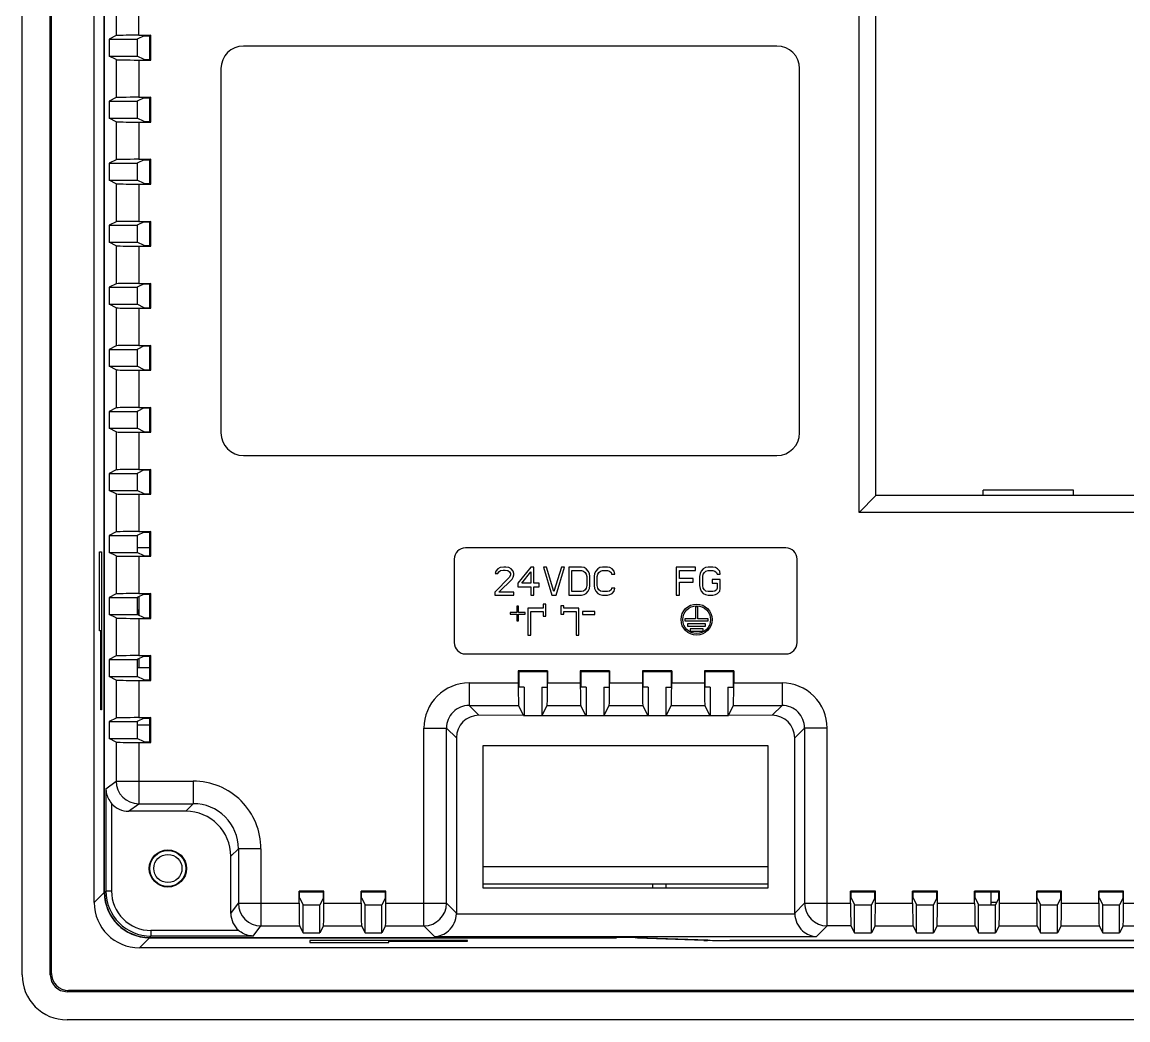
# Model space of a CAD drawing. Header units: millimetres. Extents: x -2 to 1186, y 0 to 841.
# Drawn here: x 731.5 to 829.6, y 322.2 to 410.6 of the extents above; entities that cross this region are included whole.
import ezdxf

# ---------------------------------------------------------------- set-up
doc = ezdxf.new("R2010")
doc.units = ezdxf.units.MM
doc.header["$LTSCALE"] = 65.395
doc.layers.add('11_COMPONENTS', color=7, linetype='CONTINUOUS')

msp = doc.modelspace()

# ---------------------------------------------------------------- linework, layer by layer
at = {"layer": '11_COMPONENTS', "color": 7, "linetype": 'Continuous'}
for p, q in [((731.5207, 326.1548), (731.5207, 496.1597)), ((734.0222, 326.1579), (734.0222, 496.1567)), ((734.127, 326.2626), (734.127, 496.0519)), ((807.2202, 368.6325), (807.2207, 491.863)), ((737.9159, 332.5501), (737.9159, 489.7645)), ((805.7202, 367.1325), (805.7207, 489.8227)), ((738.8088, 333.443), (738.8088, 488.8716)), ((738.8263, 333.4605), (738.8263, 488.8541)), ((741.8552, 409.4515), (741.8552, 414.8461)), ((739.8565, 412.8473), (739.8565, 409.4178)), ((739.8565, 409.4178), (739.2254, 409.1024)), ((739.2254, 409.1024), (739.2254, 407.6024)), ((739.2254, 409.1024), (741.727, 409.1024)), ((742.3381, 409.4079), (741.727, 409.1024)), ((741.727, 409.1024), (741.727, 407.6024)), ((741.8552, 409.4515), (742.9257, 409.4515)), ((742.3381, 409.4079), (742.8384, 409.4079)), ((742.9257, 409.4515), (742.8384, 409.4079)), ((742.8384, 407.297), (742.8384, 409.4079)), ((742.9257, 407.2533), (742.9257, 409.4515)), ((798.4448, 408.4946), (751.1448, 408.4946)), ((739.8565, 407.287), (739.2254, 407.6024)), ((739.2254, 407.6024), (741.727, 407.6024)), ((739.8565, 407.287), (739.8565, 403.9178)), ((742.3381, 407.297), (741.727, 407.6024)), ((741.8552, 407.2533), (741.8552, 403.9515)), ((741.8552, 407.2533), (742.9257, 407.2533)), ((742.3381, 407.297), (742.8384, 407.297)), ((742.8384, 407.297), (742.9257, 407.2533)), ((749.1448, 406.4946), (749.1448, 374.1946)), ((800.4448, 374.1946), (800.4448, 406.4946)), ((739.8565, 403.9178), (739.2254, 403.6024)), ((742.3381, 403.9079), (741.727, 403.6024)), ((741.8552, 403.9515), (742.9257, 403.9515)), ((742.3381, 403.9079), (742.8384, 403.9079)), ((742.9257, 403.9515), (742.8384, 403.9079)), ((742.8384, 401.797), (742.8384, 403.9079)), ((742.9257, 401.7533), (742.9257, 403.9515)), ((739.2254, 403.6024), (739.2254, 402.1024)), ((739.2254, 403.6024), (741.727, 403.6024)), ((741.727, 403.6024), (741.727, 402.1024)), ((739.8565, 401.787), (739.2254, 402.1024)), ((739.2254, 402.1024), (741.727, 402.1024)), ((742.3381, 401.797), (741.727, 402.1024)), ((739.8565, 401.787), (739.8565, 398.4178)), ((741.8552, 401.7533), (741.8552, 398.4515)), ((741.8552, 401.7533), (742.9257, 401.7533)), ((742.3381, 401.797), (742.8384, 401.797)), ((742.8384, 401.797), (742.9257, 401.7533)), ((739.8565, 398.4178), (739.2254, 398.1024)), ((739.2254, 398.1024), (739.2254, 396.6024)), ((739.2254, 398.1024), (741.727, 398.1024)), ((742.3381, 398.4079), (741.727, 398.1024)), ((741.727, 398.1024), (741.727, 396.6024)), ((741.8552, 398.4515), (742.9257, 398.4515)), ((742.3381, 398.4079), (742.8384, 398.4079)), ((742.9257, 398.4515), (742.8384, 398.4079)), ((742.8384, 396.297), (742.8384, 398.4079)), ((742.9257, 396.2533), (742.9257, 398.4515)), ((739.8565, 396.287), (739.2254, 396.6024)), ((739.2254, 396.6024), (741.727, 396.6024)), ((739.8565, 396.287), (739.8565, 392.9178)), ((742.3381, 396.297), (741.727, 396.6024)), ((741.8552, 396.2533), (741.8552, 392.9515)), ((741.8552, 396.2533), (742.9257, 396.2533)), ((742.3381, 396.297), (742.8384, 396.297)), ((742.8384, 396.297), (742.9257, 396.2533)), ((739.8565, 392.9178), (739.2254, 392.6024)), ((739.2254, 392.6024), (739.2254, 391.1024)), ((739.2254, 392.6024), (741.727, 392.6024)), ((742.3381, 392.9079), (741.727, 392.6024)), ((741.727, 392.6024), (741.727, 391.1024)), ((741.8552, 392.9515), (742.9257, 392.9515)), ((742.3381, 392.9079), (742.8384, 392.9079)), ((742.9257, 392.9515), (742.8384, 392.9079)), ((742.8384, 390.797), (742.8384, 392.9079)), ((742.9257, 390.7533), (742.9257, 392.9515)), ((739.8565, 390.787), (739.2254, 391.1024)), ((739.2254, 391.1024), (741.727, 391.1024)), ((739.8565, 390.787), (739.8565, 387.4178)), ((742.3381, 390.797), (741.727, 391.1024)), ((741.8552, 390.7533), (741.8552, 387.4515)), ((741.8552, 390.7533), (742.9257, 390.7533)), ((742.3381, 390.797), (742.8384, 390.797)), ((742.8384, 390.797), (742.9257, 390.7533)), ((739.8565, 387.4178), (739.2254, 387.1024)), ((742.3381, 387.4079), (741.727, 387.1024)), ((741.8552, 387.4515), (742.9257, 387.4515)), ((742.3381, 387.4079), (742.8384, 387.4079)), ((742.9257, 387.4515), (742.8384, 387.4079)), ((742.8384, 385.297), (742.8384, 387.4079)), ((742.9257, 385.2533), (742.9257, 387.4515)), ((739.2254, 387.1024), (739.2254, 385.6024)), ((739.2254, 387.1024), (741.727, 387.1024)), ((741.727, 387.1024), (741.727, 385.6024)), ((739.8565, 385.287), (739.2254, 385.6024)), ((739.2254, 385.6024), (741.727, 385.6024)), ((739.8565, 385.287), (739.8565, 381.9178)), ((742.3381, 385.297), (741.727, 385.6024)), ((742.3381, 385.297), (742.8384, 385.297)), ((742.8384, 385.297), (742.9257, 385.2533)), ((741.8552, 385.2533), (741.8552, 381.9515)), ((741.8552, 385.2533), (742.9257, 385.2533)), ((739.8565, 381.9178), (739.2254, 381.6024)), ((739.2254, 381.6024), (739.2254, 380.1024)), ((739.2254, 381.6024), (741.727, 381.6024)), ((742.3381, 381.9079), (741.727, 381.6024)), ((741.727, 381.6024), (741.727, 380.1024)), ((741.8552, 381.9515), (742.9257, 381.9515)), ((742.3381, 381.9079), (742.8384, 381.9079)), ((742.9257, 381.9515), (742.8384, 381.9079)), ((742.8384, 379.797), (742.8384, 381.9079)), ((742.9257, 379.7533), (742.9257, 381.9515)), ((739.8565, 379.787), (739.2254, 380.1024)), ((739.2254, 380.1024), (741.727, 380.1024)), ((739.8565, 379.787), (739.8565, 376.4178)), ((742.3381, 379.797), (741.727, 380.1024)), ((741.8552, 379.7533), (741.8552, 376.4515)), ((741.8552, 379.7533), (742.9257, 379.7533)), ((742.3381, 379.797), (742.8384, 379.797)), ((742.8384, 379.797), (742.9257, 379.7533)), ((739.8565, 376.4178), (739.2254, 376.1024)), ((739.2254, 376.1024), (739.2254, 374.6024)), ((739.2254, 376.1024), (741.727, 376.1024)), ((742.3381, 376.4079), (741.727, 376.1024)), ((741.727, 376.1024), (741.727, 374.6024)), ((741.8552, 376.4515), (742.9257, 376.4515)), ((742.3381, 376.4079), (742.8384, 376.4079)), ((742.9257, 376.4515), (742.8384, 376.4079)), ((742.8384, 374.297), (742.8384, 376.4079)), ((742.9257, 374.2533), (742.9257, 376.4515)), ((739.8565, 374.287), (739.2254, 374.6024)), ((739.2254, 374.6024), (741.727, 374.6024)), ((742.3381, 374.297), (741.727, 374.6024)), ((739.8565, 374.287), (739.8565, 370.9178)), ((741.8552, 374.2533), (741.8552, 370.9515)), ((741.8552, 374.2533), (742.9257, 374.2533)), ((742.3381, 374.297), (742.8384, 374.297)), ((742.8384, 374.297), (742.9257, 374.2533)), ((751.1448, 372.1946), (798.4448, 372.1946)), ((739.8565, 370.9178), (739.2254, 370.6024)), ((739.2254, 370.6024), (739.2254, 369.1024)), ((739.2254, 370.6024), (741.727, 370.6024)), ((742.3381, 370.9079), (741.727, 370.6024)), ((741.727, 370.6024), (741.727, 369.1024)), ((741.8552, 370.9515), (742.9257, 370.9515)), ((742.3381, 370.9079), (742.8384, 370.9079)), ((742.9257, 370.9515), (742.8384, 370.9079)), ((742.8384, 368.797), (742.8384, 370.9079)), ((742.9257, 368.7533), (742.9257, 370.9515)), ((739.8565, 368.787), (739.2254, 369.1024)), ((739.2254, 369.1024), (741.727, 369.1024)), ((739.8565, 368.787), (739.8565, 365.4178)), ((742.3381, 368.797), (741.727, 369.1024)), ((741.8552, 368.7533), (741.8552, 365.4515)), ((741.8552, 368.7533), (742.9257, 368.7533)), ((742.3381, 368.797), (742.8384, 368.797)), ((742.8384, 368.797), (742.9257, 368.7533)), ((805.7202, 367.1325), (807.2202, 368.6325)), ((904.2202, 368.6321), (807.2202, 368.6325)), ((816.7202, 368.6324), (816.7202, 369.1324)), ((824.7202, 369.1324), (816.7202, 369.1324)), ((824.7202, 368.6324), (824.7202, 369.1324)), ((842.5706, 367.1223), (805.7202, 367.1325)), ((739.8565, 365.4178), (739.2254, 365.1024)), ((739.2254, 365.1024), (739.2254, 363.6024)), ((739.2254, 365.1024), (741.727, 365.1024)), ((742.3381, 365.4079), (741.727, 365.1024)), ((741.727, 365.1024), (741.727, 363.6024)), ((741.8552, 365.4515), (742.9257, 365.4515)), ((742.3381, 365.4079), (742.8384, 365.4079)), ((742.9257, 365.4515), (742.8384, 365.4079)), ((742.8384, 363.297), (742.8384, 365.4079)), ((742.9257, 363.2533), (742.9257, 365.4515)), ((742.8384, 364.0073), (741.727, 364.0073)), ((799.2244, 364.002), (770.8244, 364.002)), ((738.3873, 356.6573), (738.3873, 363.6573)), ((738.3873, 363.6573), (738.562, 363.6573)), ((738.562, 363.6573), (738.562, 349.6573)), ((739.8565, 363.287), (739.2254, 363.6024)), ((739.2254, 363.6024), (741.727, 363.6024)), ((739.8565, 363.287), (739.8565, 359.9178)), ((742.3381, 363.297), (741.727, 363.6024)), ((741.8552, 363.2533), (741.8552, 359.9515)), ((741.8552, 363.2533), (742.9257, 363.2533)), ((742.3381, 363.297), (742.8384, 363.297)), ((742.8384, 363.297), (742.9257, 363.2533)), ((769.8244, 363.002), (769.8244, 355.602)), ((800.2244, 355.602), (800.2244, 363.002)), ((773.5144, 361.9296), (773.4676, 361.7169)), ((773.7019, 362.1424), (773.5144, 361.9296)), ((773.8894, 362.2488), (773.7019, 362.1424)), ((773.7019, 361.7169), (773.7957, 361.8764)), ((773.7957, 361.8764), (773.9363, 361.9828)), ((774.2176, 362.302), (773.8894, 362.2488)), ((773.9363, 361.9828), (774.1707, 362.036)), ((774.1707, 362.036), (774.3582, 362.036)), ((774.4051, 362.302), (774.2176, 362.302)), ((774.3582, 362.036), (774.5926, 361.9828)), ((774.6863, 362.2488), (774.4051, 362.302)), ((774.5926, 361.9828), (774.7332, 361.8764)), ((774.8738, 362.1424), (774.6863, 362.2488)), ((774.7332, 361.8764), (774.8269, 361.7169)), ((775.0613, 361.9296), (774.8738, 362.1424)), ((775.1082, 361.7169), (775.0613, 361.9296)), ((776.6082, 362.302), (775.4832, 360.8658)), ((775.8113, 360.8658), (776.6082, 361.8764)), ((776.8894, 362.302), (776.6082, 362.302)), ((776.6082, 361.8764), (776.6082, 360.8658)), ((776.8894, 360.8658), (776.8894, 362.302)), ((777.7332, 362.302), (778.4832, 359.802)), ((778.0144, 362.302), (777.7332, 362.302)), ((778.6707, 360.1211), (778.0144, 362.302)), ((779.3269, 362.302), (778.6707, 360.1211)), ((778.8582, 359.802), (779.6082, 362.302)), ((779.6082, 362.302), (779.3269, 362.302)), ((779.9832, 362.302), (779.9832, 359.802)), ((781.1082, 362.302), (779.9832, 362.302)), ((780.2644, 360.1211), (780.2644, 361.9828)), ((780.2644, 361.9828), (781.1082, 361.9828)), ((781.3426, 362.2488), (781.1082, 362.302)), ((781.1082, 361.9828), (781.2957, 361.9296)), ((781.2957, 361.9296), (781.4363, 361.8232)), ((781.5301, 362.1424), (781.3426, 362.2488)), ((781.4363, 361.8232), (781.5301, 361.6637)), ((781.7176, 361.9296), (781.5301, 362.1424)), ((781.8113, 361.7169), (781.7176, 361.9296)), ((782.3738, 361.9296), (782.2801, 361.7169)), ((782.5613, 362.1424), (782.3738, 361.9296)), ((782.7488, 362.2488), (782.5613, 362.1424)), ((782.5613, 361.6637), (782.6551, 361.8232)), ((782.6551, 361.8232), (782.7957, 361.9296)), ((782.9832, 362.302), (782.7488, 362.2488)), ((782.7957, 361.9296), (782.9832, 361.9828)), ((783.4051, 362.302), (782.9832, 362.302)), ((782.9832, 361.9828), (783.4051, 361.9828)), ((783.6394, 362.2488), (783.4051, 362.302)), ((783.4051, 361.9828), (783.5926, 361.9296)), ((783.5926, 361.9296), (783.7332, 361.8232)), ((783.8269, 362.1424), (783.6394, 362.2488)), ((783.7332, 361.8232), (783.7801, 361.6637)), ((784.0144, 361.9296), (783.8269, 362.1424)), ((784.0613, 361.6637), (784.0144, 361.9296)), ((789.5207, 362.302), (789.5207, 359.802)), ((791.2082, 362.302), (789.5207, 362.302)), ((789.8019, 361.2913), (789.8019, 361.9828)), ((789.8019, 361.9828), (791.2082, 361.9828)), ((791.2082, 361.9828), (791.2082, 362.302)), ((791.7238, 361.9296), (791.6301, 361.7169)), ((791.9113, 362.1424), (791.7238, 361.9296)), ((792.0988, 362.2488), (791.9113, 362.1424)), ((791.9113, 361.6637), (792.0051, 361.8232)), ((792.0051, 361.8232), (792.1457, 361.9296)), ((792.3332, 362.302), (792.0988, 362.2488)), ((792.1457, 361.9296), (792.3332, 361.9828)), ((792.7551, 362.302), (792.3332, 362.302)), ((792.3332, 361.9828), (792.7551, 361.9828)), ((792.9894, 362.2488), (792.7551, 362.302)), ((792.7551, 361.9828), (792.9426, 361.9296)), ((792.9426, 361.9296), (793.0832, 361.8232)), ((793.1769, 362.1424), (792.9894, 362.2488)), ((793.0832, 361.8232), (793.1301, 361.6637)), ((793.3644, 361.9296), (793.1769, 362.1424)), ((793.4113, 361.6637), (793.3644, 361.9296)), ((774.7332, 361.3977), (773.4207, 360.0679)), ((773.4676, 361.7169), (773.7019, 361.7169)), ((773.7957, 360.0679), (774.9676, 361.2381)), ((774.8269, 361.6105), (774.7332, 361.3977)), ((774.8269, 361.7169), (774.8269, 361.6105)), ((774.9676, 361.2381), (775.0613, 361.3977)), ((775.0613, 361.3977), (775.1082, 361.6105)), ((775.1082, 361.6105), (775.1082, 361.7169)), ((775.4832, 360.8658), (775.4832, 360.5466)), ((776.6082, 360.8658), (775.8113, 360.8658)), ((777.3582, 360.8658), (776.8894, 360.8658)), ((777.3582, 360.5466), (777.3582, 360.8658)), ((781.5301, 361.6637), (781.5769, 361.4509)), ((781.5769, 361.4509), (781.5769, 360.653)), ((781.8582, 361.4509), (781.8113, 361.7169)), ((781.8582, 360.653), (781.8582, 361.4509)), ((782.2801, 361.7169), (782.2332, 361.4509)), ((782.2332, 361.4509), (782.2332, 360.653)), ((782.5144, 361.4509), (782.5613, 361.6637)), ((782.5144, 360.653), (782.5144, 361.4509)), ((783.7801, 361.6637), (784.0613, 361.6637)), ((791.0207, 361.2913), (789.8019, 361.2913)), ((789.8019, 359.802), (789.8019, 360.9722)), ((789.8019, 360.9722), (791.0207, 360.9722)), ((791.0207, 360.9722), (791.0207, 361.2913)), ((791.6301, 361.7169), (791.5832, 361.4509)), ((791.5832, 361.4509), (791.5832, 360.653)), ((791.8644, 361.4509), (791.9113, 361.6637)), ((791.8644, 360.653), (791.8644, 361.4509)), ((792.7082, 361.1849), (792.7082, 360.8658)), ((793.4113, 361.1849), (792.7082, 361.1849)), ((792.7082, 360.8658), (793.1301, 360.8658)), ((793.1301, 361.6637), (793.4113, 361.6637)), ((793.1301, 360.8658), (793.1301, 360.4403)), ((793.4113, 360.3871), (793.4113, 361.1849)), ((739.8565, 359.9178), (739.2254, 359.6024)), ((742.3381, 359.9079), (741.727, 359.6024)), ((741.8552, 359.9515), (742.9257, 359.9515)), ((742.3381, 359.9079), (742.8384, 359.9079)), ((742.9257, 359.9515), (742.8384, 359.9079)), ((742.8384, 357.797), (742.8384, 359.9079)), ((742.9257, 357.7533), (742.9257, 359.9515)), ((773.4207, 360.0679), (773.4207, 359.802)), ((773.4207, 359.802), (775.1082, 359.802)), ((775.1082, 360.0679), (773.7957, 360.0679)), ((775.1082, 359.802), (775.1082, 360.0679)), ((775.4832, 360.5466), (776.6082, 360.5466)), ((776.6082, 360.5466), (776.6082, 359.802)), ((776.6082, 359.802), (776.8894, 359.802)), ((776.8894, 359.802), (776.8894, 360.5466)), ((776.8894, 360.5466), (777.3582, 360.5466)), ((778.4832, 359.802), (778.8582, 359.802)), ((779.9832, 359.802), (781.1082, 359.802)), ((781.1082, 360.1211), (780.2644, 360.1211)), ((781.2957, 360.1743), (781.1082, 360.1211)), ((781.1082, 359.802), (781.3426, 359.8552)), ((781.4363, 360.2807), (781.2957, 360.1743)), ((781.3426, 359.8552), (781.5301, 359.9615)), ((781.5301, 360.4403), (781.4363, 360.2807)), ((781.5769, 360.653), (781.5301, 360.4403)), ((781.5301, 359.9615), (781.7176, 360.1743)), ((781.7176, 360.1743), (781.8113, 360.3871)), ((781.8113, 360.3871), (781.8582, 360.653)), ((782.2332, 360.653), (782.2801, 360.3871)), ((782.2801, 360.3871), (782.3738, 360.1743)), ((782.3738, 360.1743), (782.5613, 359.9615)), ((782.5613, 360.4403), (782.5144, 360.653)), ((782.6551, 360.2807), (782.5613, 360.4403)), ((782.5613, 359.9615), (782.7488, 359.8552)), ((782.7957, 360.1743), (782.6551, 360.2807)), ((782.7488, 359.8552), (782.9832, 359.802)), ((782.9832, 360.1211), (782.7957, 360.1743)), ((783.4051, 360.1211), (782.9832, 360.1211)), ((782.9832, 359.802), (783.4051, 359.802)), ((783.5926, 360.1743), (783.4051, 360.1211)), ((783.4051, 359.802), (783.6394, 359.8552)), ((783.7332, 360.2807), (783.5926, 360.1743)), ((783.6394, 359.8552), (783.8269, 359.9615)), ((783.7801, 360.4403), (783.7332, 360.2807)), ((784.0613, 360.4403), (783.7801, 360.4403)), ((783.8269, 359.9615), (784.0144, 360.1743)), ((784.0144, 360.1743), (784.0613, 360.4403)), ((789.5207, 359.802), (789.8019, 359.802)), ((791.5832, 360.653), (791.6301, 360.3871)), ((791.6301, 360.3871), (791.7238, 360.1743)), ((791.7238, 360.1743), (791.9113, 359.9615)), ((791.9113, 360.4403), (791.8644, 360.653)), ((792.0051, 360.2807), (791.9113, 360.4403)), ((791.9113, 359.9615), (792.0988, 359.8552)), ((792.1457, 360.1743), (792.0051, 360.2807)), ((792.0988, 359.8552), (792.3332, 359.802)), ((792.3332, 360.1211), (792.1457, 360.1743)), ((792.7551, 360.1211), (792.3332, 360.1211)), ((792.3332, 359.802), (792.7551, 359.802)), ((792.9426, 360.1743), (792.7551, 360.1211)), ((792.7551, 359.802), (792.9894, 359.8552)), ((793.0832, 360.2807), (792.9426, 360.1743)), ((792.9894, 359.8552), (793.1769, 359.9615)), ((793.1301, 360.4403), (793.0832, 360.2807)), ((793.1769, 359.9615), (793.3644, 360.1743)), ((793.3644, 360.1743), (793.4113, 360.3871)), ((739.2254, 359.6024), (739.2254, 358.1024)), ((739.2254, 359.6024), (741.727, 359.6024)), ((741.727, 359.6024), (741.727, 358.1024)), ((741.8922, 358.0199), (741.8922, 359.685)), ((775.3888, 358.842), (775.3888, 358.2636)), ((775.5364, 358.842), (775.3888, 358.842)), ((775.5364, 358.2636), (775.5364, 358.842)), ((777.7107, 359.022), (777.7107, 358.672)), ((777.9607, 359.022), (777.7107, 359.022)), ((777.9607, 357.942), (777.9607, 359.022)), ((779.2907, 358.872), (779.2907, 358.122)), ((779.5407, 358.872), (779.2907, 358.872)), ((779.5407, 358.672), (779.5407, 358.872)), ((739.8565, 357.787), (739.2254, 358.1024)), ((739.2254, 358.1024), (741.727, 358.1024)), ((742.3381, 357.797), (741.727, 358.1024)), ((774.7981, 358.2636), (774.7981, 358.119)), ((775.3888, 358.2636), (774.7981, 358.2636)), ((774.7981, 358.119), (775.3888, 358.119)), ((775.3888, 358.119), (775.3888, 357.5407)), ((776.1271, 358.2636), (775.5364, 358.2636)), ((775.5364, 357.5407), (775.5364, 358.119)), ((775.5364, 358.119), (776.1271, 358.119)), ((776.1271, 358.119), (776.1271, 358.2636)), ((776.3707, 358.672), (776.3707, 356.262)), ((777.7107, 358.672), (776.3707, 358.672)), ((776.6207, 356.262), (776.6207, 358.352)), ((776.6207, 358.352), (777.7107, 358.352)), ((777.7107, 358.352), (777.7107, 357.942)), ((777.7107, 357.942), (777.9607, 357.942)), ((779.2907, 358.122), (779.5407, 358.122)), ((780.8807, 358.672), (779.5407, 358.672)), ((779.5407, 358.122), (779.5407, 358.352)), ((779.5407, 358.352), (780.6307, 358.352)), ((780.6307, 358.352), (780.6307, 356.262)), ((780.8807, 356.262), (780.8807, 358.672)), ((781.2007, 358.352), (781.2007, 358.082)), ((782.2907, 358.352), (781.2007, 358.352)), ((781.2007, 358.082), (782.2907, 358.082)), ((782.2907, 358.082), (782.2907, 358.352)), ((791.2157, 358.772), (791.2157, 357.722)), ((791.4257, 358.772), (791.2157, 358.772)), ((791.4257, 357.722), (791.4257, 358.772)), ((739.8565, 357.787), (739.8565, 354.4178)), ((741.8552, 357.7533), (741.8552, 354.4515)), ((741.8552, 357.7533), (742.9257, 357.7533)), ((742.3381, 357.797), (742.8384, 357.797)), ((742.8384, 357.797), (742.9257, 357.7533)), ((775.3888, 357.5407), (775.5364, 357.5407)), ((790.2857, 357.722), (790.2857, 357.522)), ((791.2157, 357.722), (790.2857, 357.722)), ((790.2857, 357.522), (792.3457, 357.522)), ((790.5207, 357.272), (790.5207, 357.072)), ((792.1207, 357.272), (790.5207, 357.272)), ((790.5207, 357.072), (792.1207, 357.072)), ((792.3457, 357.722), (791.4257, 357.722)), ((792.1207, 357.072), (792.1207, 357.272)), ((792.3457, 357.522), (792.3457, 357.722)), ((738.562, 356.6573), (738.3873, 356.6573)), ((738.4851, 349.6573), (738.4851, 356.6573)), ((776.3707, 356.262), (776.6207, 356.262)), ((780.6307, 356.262), (780.8807, 356.262)), ((790.7507, 356.822), (790.7507, 356.622)), ((791.8907, 356.822), (790.7507, 356.822)), ((790.7507, 356.622), (791.8907, 356.622)), ((791.8907, 356.622), (791.8907, 356.822)), ((739.8565, 354.4178), (739.2254, 354.1024)), ((739.2254, 354.1024), (739.2254, 352.6024)), ((739.2254, 354.1024), (741.727, 354.1024)), ((742.3381, 354.4079), (741.727, 354.1024)), ((741.727, 354.1024), (741.727, 352.6024)), ((741.8552, 354.4515), (742.9257, 354.4515)), ((741.8922, 353.3573), (741.8922, 354.185)), ((742.3381, 354.4079), (742.8384, 354.4079)), ((742.9257, 354.4515), (742.8384, 354.4079)), ((742.8384, 352.297), (742.8384, 354.4079)), ((742.9257, 352.2533), (742.9257, 354.4515)), ((770.8244, 354.602), (799.2244, 354.602)), ((742.8384, 353.3573), (741.727, 353.3573)), ((775.5058, 353.102), (775.5494, 353.0147)), ((775.5058, 353.102), (775.5058, 352.0315)), ((778.103, 353.102), (775.5058, 353.102)), ((775.5494, 353.0147), (775.5494, 351.6573)), ((778.0593, 353.0147), (775.5494, 353.0147)), ((778.0593, 353.0147), (778.103, 353.102)), ((778.0593, 353.0147), (778.0593, 351.6573)), ((778.103, 353.102), (778.103, 352.0315)), ((781.0091, 353.102), (781.0527, 353.0147)), ((781.0091, 353.102), (781.0091, 352.0315)), ((783.6063, 353.102), (781.0091, 353.102)), ((781.0527, 353.0147), (781.0527, 351.6573)), ((783.5627, 353.0147), (781.0527, 353.0147)), ((783.5627, 353.0147), (783.6063, 353.102)), ((783.5627, 353.0147), (783.5627, 351.6573)), ((783.6063, 353.102), (783.6063, 352.0315)), ((786.5125, 353.102), (786.5561, 353.0147)), ((786.5125, 353.102), (786.5125, 352.0315)), ((789.1097, 353.102), (786.5125, 353.102)), ((786.5561, 353.0147), (786.5561, 351.6573)), ((789.066, 353.0147), (786.5561, 353.0147)), ((789.066, 353.0147), (789.1097, 353.102)), ((789.066, 353.0147), (789.066, 351.6573)), ((789.1097, 353.102), (789.1097, 352.0315)), ((792.0158, 353.102), (792.0594, 353.0147)), ((792.0158, 353.102), (792.0158, 352.0315)), ((794.613, 353.102), (792.0158, 353.102)), ((792.0594, 353.0147), (792.0594, 351.6573)), ((794.5694, 353.0147), (792.0594, 353.0147)), ((794.5694, 353.0147), (794.613, 353.102)), ((794.5694, 353.0147), (794.5694, 351.6573)), ((794.613, 353.102), (794.613, 352.0315)), ((739.8565, 352.287), (739.2254, 352.6024)), ((739.2254, 352.6024), (741.727, 352.6024)), ((739.8565, 352.287), (739.8565, 348.9178)), ((742.3381, 352.297), (741.727, 352.6024)), ((741.8552, 352.2533), (741.8552, 348.9515)), ((741.8552, 352.2533), (742.9257, 352.2533)), ((742.3381, 352.297), (742.8384, 352.297)), ((742.8384, 352.297), (742.9257, 352.2533)), ((771.144, 352.0315), (771.144, 350.0327)), ((771.144, 352.0315), (775.5058, 352.0315)), ((778.103, 352.0315), (781.0091, 352.0315)), ((783.6063, 352.0315), (786.5125, 352.0315)), ((789.1097, 352.0315), (792.0158, 352.0315)), ((794.613, 352.0315), (798.8974, 352.0315)), ((798.8974, 352.0315), (798.8974, 350.0327)), ((776.0207, 351.6573), (775.5494, 351.6573)), ((776.0207, 351.6573), (776.0207, 349.1501)), ((777.5881, 351.6573), (777.5881, 349.1501)), ((777.5881, 351.6573), (778.0593, 351.6573)), ((781.524, 351.6573), (781.0527, 351.6573)), ((781.524, 351.6573), (781.524, 349.1501)), ((783.0914, 351.6573), (783.0914, 349.1501)), ((783.0914, 351.6573), (783.5627, 351.6573)), ((787.0274, 351.6573), (786.5561, 351.6573)), ((787.0274, 351.6573), (787.0274, 349.1501)), ((788.5948, 351.6573), (788.5948, 349.1501)), ((788.5948, 351.6573), (789.066, 351.6573)), ((792.5307, 351.6573), (792.0594, 351.6573)), ((792.5307, 351.6573), (792.5307, 349.1501)), ((794.0981, 351.6573), (794.0981, 349.1501)), ((794.0981, 351.6573), (794.5694, 351.6573)), ((771.144, 350.0327), (772.0195, 349.1573)), ((771.144, 350.0327), (775.5394, 350.0327)), ((775.977, 349.1573), (775.5394, 350.0327)), ((777.6317, 349.1573), (778.0693, 350.0327)), ((778.0693, 350.0327), (781.0428, 350.0327)), ((781.4804, 349.1573), (781.0428, 350.0327)), ((783.135, 349.1573), (783.5726, 350.0327)), ((783.5726, 350.0327), (786.5462, 350.0327)), ((786.9837, 349.1573), (786.5462, 350.0327)), ((788.6384, 349.1573), (789.076, 350.0327)), ((789.076, 350.0327), (792.0495, 350.0327)), ((792.4871, 349.1573), (792.0495, 350.0327)), ((794.1417, 349.1573), (794.5793, 350.0327)), ((794.5793, 350.0327), (798.8974, 350.0327)), ((798.8974, 350.0327), (798.0219, 349.1573)), ((738.562, 349.6573), (738.4851, 349.6573)), ((775.977, 349.1519), (772.0195, 349.1573)), ((775.977, 349.1519), (794.1418, 349.1519)), ((798.0219, 349.1573), (794.1418, 349.1519)), ((739.8565, 348.9178), (739.2254, 348.6024)), ((739.2254, 348.6024), (739.2254, 347.1024)), ((739.2254, 348.6024), (741.727, 348.6024)), ((742.3381, 348.9079), (741.727, 348.6024)), ((741.727, 348.6024), (741.727, 347.1024)), ((741.727, 348.3193), (742.8384, 348.3193)), ((741.8552, 348.9515), (742.9257, 348.9515)), ((742.3381, 348.9079), (742.8384, 348.9079)), ((742.9257, 348.9515), (742.8384, 348.9079)), ((742.8384, 346.797), (742.8384, 348.9079)), ((742.9257, 346.7533), (742.9257, 348.9515)), ((767.1464, 330.4931), (767.1464, 348.034)), ((767.1464, 348.034), (769.1452, 348.034)), ((769.1452, 348.034), (770.0207, 347.1585)), ((769.1452, 332.4918), (769.1452, 348.034)), ((800.8961, 348.034), (800.0207, 347.1585)), ((802.8949, 348.034), (800.8961, 348.034)), ((800.8961, 348.034), (800.8961, 332.4918)), ((802.8949, 330.4931), (802.8949, 348.034)), ((739.8565, 346.787), (739.2254, 347.1024)), ((739.2254, 347.1024), (741.727, 347.1024)), ((742.3381, 346.797), (741.727, 347.1024)), ((770.0207, 347.1585), (770.0207, 331.6164)), ((800.0207, 331.6164), (800.0207, 347.1585)), ((739.8565, 346.787), (739.8565, 343.3245)), ((741.8552, 346.7533), (741.8552, 341.3251)), ((741.8552, 346.7533), (742.9257, 346.7533)), ((742.3381, 346.797), (742.8384, 346.797)), ((742.8384, 346.797), (742.9257, 346.7533)), ((772.3707, 346.4601), (772.3707, 333.8601)), ((797.6707, 346.4601), (772.3707, 346.4601)), ((797.6707, 333.8601), (797.6707, 346.4601)), ((738.9491, 342.6441), (739.8565, 343.3245)), ((739.8565, 343.3245), (746.6962, 343.3245)), ((746.6962, 343.3245), (746.6962, 341.3251)), ((738.9491, 342.6441), (738.9491, 333.5833)), ((739.4488, 341.3539), (739.4488, 333.5833)), ((740.9654, 340.6579), (741.8552, 341.3251)), ((741.8552, 341.3251), (746.6962, 341.3251)), ((746.6962, 341.3251), (746.029, 340.6579)), ((746.029, 340.6579), (740.9654, 340.6579)), ((750.6949, 337.3265), (750.0276, 336.6592)), ((750.6949, 337.3265), (750.6949, 332.4918)), ((752.6942, 337.3265), (750.6949, 337.3265)), ((752.6942, 337.3265), (752.6942, 330.4931)), ((750.0276, 331.602), (750.0276, 336.6592)), ((797.6707, 335.7323), (772.3707, 335.7323)), ((738.8088, 333.443), (737.9159, 332.5501)), ((738.9491, 333.5833), (738.8263, 333.4605)), ((739.4488, 333.5833), (738.9491, 333.5833)), ((756.0771, 333.5623), (756.1208, 333.475)), ((756.0771, 332.4918), (756.0771, 333.5623)), ((758.2753, 333.5623), (756.0771, 333.5623)), ((756.1208, 332.9747), (756.1208, 333.475)), ((758.2317, 333.475), (756.1208, 333.475)), ((758.2317, 333.475), (758.2753, 333.5623)), ((758.2317, 332.9747), (758.2317, 333.475)), ((758.2753, 332.4918), (758.2753, 333.5623)), ((761.5771, 333.5623), (761.6208, 333.475)), ((761.5771, 332.4918), (761.5771, 333.5623)), ((763.7753, 333.5623), (761.5771, 333.5623)), ((761.6208, 332.9747), (761.6208, 333.475)), ((763.7317, 333.475), (761.6208, 333.475)), ((763.7317, 333.475), (763.7753, 333.5623)), ((763.7317, 332.9747), (763.7317, 333.475)), ((763.7753, 332.4918), (763.7753, 333.5623)), ((772.3707, 334.2323), (797.6707, 334.2323)), ((772.3707, 333.8601), (797.6707, 333.8601)), ((787.4207, 334.2323), (787.4207, 333.8601)), ((788.6207, 333.8601), (788.6207, 334.2323)), ((807.1698, 333.5623), (804.9716, 333.5623)), ((804.9716, 333.5623), (805.0152, 333.475)), ((804.9716, 332.4918), (804.9716, 333.5623)), ((807.1261, 333.475), (805.0152, 333.475)), ((805.0152, 332.9747), (805.0152, 333.475)), ((807.1261, 333.475), (807.1698, 333.5623)), ((807.1261, 332.9747), (807.1261, 333.475)), ((807.1698, 332.4918), (807.1698, 333.5623)), ((812.6698, 333.5623), (810.4716, 333.5623)), ((810.4716, 333.5623), (810.5152, 333.475)), ((810.4716, 332.4918), (810.4716, 333.5623)), ((812.6261, 333.475), (810.5152, 333.475)), ((810.5152, 332.9747), (810.5152, 333.475)), ((812.6261, 333.475), (812.6698, 333.5623)), ((812.6261, 332.9747), (812.6261, 333.475)), ((812.6698, 332.4918), (812.6698, 333.5623)), ((818.1698, 333.5623), (815.9716, 333.5623)), ((815.9716, 333.5623), (816.0152, 333.475)), ((815.9716, 332.4918), (815.9716, 333.5623)), ((818.1261, 333.475), (816.0152, 333.475)), ((816.0152, 332.9747), (816.0152, 333.475)), ((817.4207, 332.3636), (817.4207, 333.475)), ((818.1261, 333.475), (818.1698, 333.5623)), ((818.1261, 332.9747), (818.1261, 333.475)), ((818.1698, 332.4918), (818.1698, 333.5623)), ((823.6698, 333.5623), (821.4716, 333.5623)), ((821.4716, 333.5623), (821.5152, 333.475)), ((821.4716, 332.4918), (821.4716, 333.5623)), ((823.6261, 333.475), (821.5152, 333.475)), ((821.5152, 332.9747), (821.5152, 333.475)), ((823.6261, 333.475), (823.6698, 333.5623)), ((823.6261, 332.9747), (823.6261, 333.475)), ((823.6698, 332.4918), (823.6698, 333.5623)), ((829.1698, 333.5623), (826.9716, 333.5623)), ((826.9716, 333.5623), (827.0152, 333.475)), ((826.9716, 332.4918), (826.9716, 333.5623)), ((829.1261, 333.475), (827.0152, 333.475)), ((827.0152, 332.9747), (827.0152, 333.475)), ((829.1261, 333.475), (829.1698, 333.5623)), ((829.1261, 332.9747), (829.1261, 333.475)), ((829.1698, 332.4918), (829.1698, 333.5623)), ((750.0276, 331.602), (750.6949, 332.4918)), ((750.6949, 332.4918), (756.0771, 332.4918)), ((756.1208, 332.9747), (756.4262, 332.3636)), ((756.4262, 329.862), (756.4262, 332.3636)), ((756.4262, 332.3636), (757.9262, 332.3636)), ((758.2317, 332.9747), (757.9262, 332.3636)), ((757.9262, 329.862), (757.9262, 332.3636)), ((758.2753, 332.4918), (761.5771, 332.4918)), ((761.6208, 332.9747), (761.9262, 332.3636)), ((761.9262, 329.862), (761.9262, 332.3636)), ((761.9262, 332.3636), (763.4262, 332.3636)), ((763.7317, 332.9747), (763.4262, 332.3636)), ((763.4262, 329.862), (763.4262, 332.3636)), ((763.7753, 332.4918), (769.1452, 332.4918)), ((769.1452, 332.4918), (770.0207, 331.6164)), ((800.8961, 332.4918), (800.0207, 331.6164)), ((800.8961, 332.4918), (804.9716, 332.4918)), ((805.0152, 332.9747), (805.3207, 332.3636)), ((805.3207, 332.3636), (806.8207, 332.3636)), ((805.3207, 329.862), (805.3207, 332.3636)), ((807.1261, 332.9747), (806.8207, 332.3636)), ((806.8207, 329.862), (806.8207, 332.3636)), ((807.1698, 332.4918), (810.4716, 332.4918)), ((810.5152, 332.9747), (810.8207, 332.3636)), ((810.8207, 332.3636), (812.3207, 332.3636)), ((810.8207, 329.862), (810.8207, 332.3636)), ((812.6261, 332.9747), (812.3207, 332.3636)), ((812.3207, 329.862), (812.3207, 332.3636)), ((812.6698, 332.4918), (815.9716, 332.4918)), ((816.0152, 332.9747), (816.3207, 332.3636)), ((816.3207, 332.3636), (817.8207, 332.3636)), ((816.3207, 329.862), (816.3207, 332.3636)), ((817.9157, 332.5536), (817.4207, 332.5536)), ((818.1261, 332.9747), (817.8207, 332.3636)), ((817.8207, 329.862), (817.8207, 332.3636)), ((818.1698, 332.4918), (821.4716, 332.4918)), ((821.5152, 332.9747), (821.8207, 332.3636)), ((821.8207, 332.3636), (823.3207, 332.3636)), ((821.8207, 329.862), (821.8207, 332.3636)), ((823.6261, 332.9747), (823.3207, 332.3636)), ((823.3207, 329.862), (823.3207, 332.3636)), ((823.6698, 332.4918), (826.9716, 332.4918)), ((827.0152, 332.9747), (827.3207, 332.3636)), ((827.3207, 332.3636), (828.8207, 332.3636)), ((827.3207, 329.862), (827.3207, 332.3636)), ((829.1261, 332.9747), (828.8207, 332.3636)), ((828.8207, 329.862), (828.8207, 332.3636)), ((829.1698, 332.4918), (832.4716, 332.4918)), ((770.0195, 331.549), (800.0218, 331.549)), ((752.0138, 329.5857), (752.6942, 330.4931)), ((752.6942, 330.4931), (756.1108, 330.4931)), ((756.1108, 330.4931), (756.4262, 329.862)), ((758.2416, 330.4931), (757.9262, 329.862)), ((758.2416, 330.4931), (761.6108, 330.4931)), ((761.6108, 330.4931), (761.9262, 329.862)), ((763.7416, 330.4931), (763.4262, 329.862)), ((763.7416, 330.4931), (767.1464, 330.4931)), ((768.0893, 329.5502), (767.1464, 330.4931)), ((802.8949, 330.4931), (801.9521, 329.5502)), ((805.0053, 330.4931), (802.8949, 330.4931)), ((805.0053, 330.4931), (805.3207, 329.862)), ((807.1361, 330.4931), (806.8207, 329.862)), ((807.1361, 330.4931), (810.5053, 330.4931)), ((810.5053, 330.4931), (810.8207, 329.862)), ((812.6361, 330.4931), (812.3207, 329.862)), ((812.6361, 330.4931), (816.0053, 330.4931)), ((816.0053, 330.4931), (816.3207, 329.862)), ((818.1361, 330.4931), (817.8207, 329.862)), ((818.1361, 330.4931), (821.5053, 330.4931)), ((821.5053, 330.4931), (821.8207, 329.862)), ((823.6361, 330.4931), (823.3207, 329.862)), ((823.6361, 330.4931), (827.0053, 330.4931)), ((827.0053, 330.4931), (827.3207, 329.862)), ((829.1361, 330.4931), (828.8207, 329.862)), ((829.1361, 330.4931), (832.5053, 330.4931)), ((741.9135, 328.5525), (742.8064, 329.4454)), ((742.8064, 329.4454), (784.2107, 329.4454)), ((742.9467, 329.5857), (742.8239, 329.4629)), ((742.8239, 329.4629), (784.2107, 329.4629)), ((742.9467, 330.0854), (742.9467, 329.5857)), ((750.7236, 330.0854), (742.9467, 330.0854)), ((752.0138, 329.5857), (742.9467, 329.5857)), ((756.4262, 329.862), (757.9262, 329.862)), ((761.9262, 329.862), (763.4262, 329.862)), ((768.0893, 329.5502), (801.9521, 329.5502)), ((791.9644, 329.2056), (786.0766, 329.4112)), ((792.3188, 329.2179), (786.0775, 329.4359)), ((805.3207, 329.862), (806.8207, 329.862)), ((810.8207, 329.862), (812.3207, 329.862)), ((816.3207, 329.862), (817.8207, 329.862)), ((821.8207, 329.862), (823.3207, 329.862)), ((827.3207, 329.862), (828.8207, 329.862)), ((904.5517, 328.5525), (741.9135, 328.5525)), ((757.0207, 329.1985), (757.0207, 329.0239)), ((771.0207, 329.1985), (757.0207, 329.1985)), ((757.0207, 329.0239), (764.0207, 329.0239)), ((764.0207, 329.0239), (764.0207, 329.1985)), ((764.0207, 329.1217), (771.0207, 329.1217)), ((771.0207, 329.1217), (771.0207, 329.1985)), ((901.778, 329.1898), (794.2633, 329.1898)), ((901.778, 329.1724), (794.2633, 329.1724)), ((734.127, 326.2626), (734.0222, 326.1579)), ((735.6261, 324.7636), (735.5213, 324.6588)), ((960.5201, 324.6588), (735.5213, 324.6588)), ((960.4153, 324.7636), (735.6261, 324.7636)), ((960.5231, 322.1573), (735.5182, 322.1573))]:
    msp.add_line(p, q, dxfattribs=at)
for centre, radius in [((791.3207, 357.642), 1.38), ((791.3207, 357.642), 1.225), ((744.4431, 335.5797), 1.65), ((744.4427, 335.5793), 1.6), ((744.4431, 335.5797), 1.25)]:
    msp.add_circle(centre, radius, dxfattribs=at)
for centre, radius, start, end in [((751.1448, 406.4946), 2, 90, 180), ((798.4448, 406.4946), 2, 0, 90), ((751.1448, 374.1946), 2, 180, 270), ((798.4448, 374.1946), 2, 270, 0), ((770.8244, 363.002), 1, 90, 180), ((799.2244, 363.002), 1, 0, 90), ((770.8244, 355.602), 1, 180, 270), ((799.2244, 355.602), 1, 270, 0), ((771.1431, 348.0348), 3.9967, 89.98732, 180.01268), ((798.8982, 348.0348), 3.9967, 359.98732, 90.01268), ((771.1401, 348.0379), 1.9949, 89.88716, 180.11284), ((798.9013, 348.0379), 1.9949, 359.88716, 90.11284), ((741.8577, 343.3264), 2.0013, 180.055508, 269.929216), ((746.6969, 337.3272), 5.9973, 359.993728, 90.006302), ((746.6986, 337.3289), 3.9963, 359.966496, 90.033504), ((742.9469, 333.5835), 3.9977, 180.002293, 269.997637), ((742.9464, 333.583), 3.4975, 179.994415, 270.005463), ((752.6961, 332.4943), 2.0013, 180.070785, 269.944491), ((767.1435, 332.4948), 2.0017, 270.084186, 359.915814), ((802.8979, 332.4948), 2.0017, 180.084186, 269.915814), ((793.3298, 368.5472), 39.3653, 268.012232, 268.477598)]:
    msp.add_arc(centre, radius, start, end, dxfattribs=at)
for centre, major_axis, ratio, start_param, end_param in [((741.8552, 409.4166), (2, 0), 0.0174551, 1.5707963, 3.1066861), ((741.8552, 407.2882), (2, 0), 0.0174551, -3.1066861, -1.5707963), ((741.8552, 403.9166), (2, 0), 0.0174551, 1.5707963, 3.1066861), ((741.8552, 401.7882), (2, 0), 0.0174551, -3.1066861, -1.5707963), ((741.8552, 398.4166), (2, 0), 0.0174551, 1.5707963, 3.1066861), ((741.8552, 396.2882), (2, 0), 0.0174551, -3.1066861, -1.5707963), ((741.8552, 392.9166), (2, 0), 0.0174551, 1.5707963, 3.1066861), ((741.8552, 390.7882), (2, 0), 0.0174551, -3.1066861, -1.5707963), ((741.8552, 387.4166), (2, 0), 0.0174551, 1.5707963, 3.1066861), ((741.8552, 385.2882), (2, 0), 0.0174551, -3.1066861, -1.5707963), ((741.8552, 381.9166), (2, 0), 0.0174551, 1.5707963, 3.1066861), ((741.8552, 379.7882), (2, 0), 0.0174551, -3.1066861, -1.5707963), ((741.8552, 376.4166), (2, 0), 0.0174551, 1.5707963, 3.1066861), ((741.8552, 374.2882), (2, 0), 0.0174551, -3.1066861, -1.5707963), ((741.8552, 370.9166), (2, 0), 0.0174551, 1.5707963, 3.1066861), ((741.8552, 368.7882), (2, 0), 0.0174551, -3.1066861, -1.5707963), ((741.8552, 365.4166), (2, 0), 0.0174551, 1.5707963, 3.1066861), ((741.8552, 363.2882), (2, 0), 0.0174551, -3.1066861, -1.5707963), ((741.8552, 359.9166), (2, 0), 0.0174551, 1.5707963, 3.1066861), ((741.7525, 357.3573), (0, 1.25), 0.0349208, -0.9485217, 0), ((741.8552, 357.7882), (2, 0), 0.0174551, -3.1066861, -1.5707963), ((741.8552, 354.4166), (2, 0), 0.0174551, 1.5707963, 3.1066861), ((741.8552, 352.2882), (2, 0), 0.0174551, -3.1066861, -1.5707963), ((775.5407, 352.0315), (0, 2), 0.0174551, -4.712389, -3.1764992), ((778.0681, 352.0315), (0, 2), 0.0174551, -3.1066861, -1.5707963), ((781.044, 352.0315), (0, 2), 0.0174551, -4.712389, -3.1764992), ((783.5714, 352.0315), (0, 2), 0.0174551, -3.1066861, -1.5707963), ((786.5474, 352.0315), (0, 2), 0.0174551, -4.712389, -3.1764992), ((789.0748, 352.0315), (0, 2), 0.0174551, -3.1066861, -1.5707963), ((792.0507, 352.0315), (0, 2), 0.0174551, -4.712389, -3.1764992), ((794.5781, 352.0315), (0, 2), 0.0174551, -3.1066861, -1.5707963), ((772.0219, 347.1561), (1.4159, -1.4159), 0.9987828, 2.3568035, 3.9263818), ((798.0195, 347.1561), (-1.4159, -1.4159), 0.9987828, 2.3568035, 3.9263818), ((741.8552, 348.9166), (2, 0), 0.0174551, 1.5707963, 3.1066861), ((741.8552, 346.7882), (2, 0), 0.0174551, -3.1066861, -1.5707963), ((740.9672, 342.6585), (1.6016, 1.201), 0.9990488, -3.0751088, -2.2146689), ((746.0262, 336.6565), (-2.8304, -2.8304), 0.999315, 2.3565371, 3.9266482), ((742.8113, 333.4479), (2.8319, 2.8319), 0.9987828, -3.9263818, -2.3568035), ((742.8287, 333.4653), (2.8319, 2.8319), 0.9987828, -3.9263818, -2.3568035), ((741.9184, 332.555), (2.8319, 2.8319), 0.9987828, -3.9263818, -2.3568035), ((756.112, 332.4918), (0, 2), 0.0174551, -4.712389, -3.1764992), ((758.2404, 332.4918), (0, 2), 0.0174551, -3.1066861, -1.5707963), ((761.612, 332.4918), (0, 2), 0.0174551, -4.712389, -3.1764992), ((763.7404, 332.4918), (0, 2), 0.0174551, -3.1066861, -1.5707963), ((805.0065, 332.4918), (0, 2), 0.0174551, -4.712389, -3.1764992), ((807.1349, 332.4918), (0, 2), 0.0174551, -3.1066861, -1.5707963), ((810.5065, 332.4918), (0, 2), 0.0174551, -4.712389, -3.1764992), ((812.6349, 332.4918), (0, 2), 0.0174551, -3.1066861, -1.5707963), ((816.0065, 332.4918), (0, 2), 0.0174551, -4.712389, -3.1764992), ((818.1349, 332.4918), (0, 2), 0.0174551, -3.1066861, -1.5707963), ((821.5065, 332.4918), (0, 2), 0.0174551, -4.712389, -3.1764992), ((823.6349, 332.4918), (0, 2), 0.0174551, -3.1066861, -1.5707963), ((827.0065, 332.4918), (0, 2), 0.0174551, -4.712389, -3.1764992), ((829.1349, 332.4918), (0, 2), 0.0174551, -3.1066861, -1.5707963), ((752.0283, 331.6038), (1.201, 1.6016), 0.9990488, -4.0685164, -3.2080765), ((768.0195, 331.6188), (-1.4159, 1.4159), 0.9987828, -2.3904921, -2.3568035), ((802.0219, 331.6188), (1.4159, 1.4159), 0.9987828, -3.9263818, -3.8926932), ((784.2107, 329.3707), (2.64, 0), 0.0349208, 0.7853982, 1.5707963), ((794.2633, 329.2858), (2.75, 0), 0.0349208, -2.3561945, -1.5707965), ((735.5231, 326.1597), (2.8319, 2.8319), 0.9987828, 2.3568035, 3.9263818), ((735.5231, 326.1597), (1.062, 1.062), 0.9987828, 2.3568035, 3.9263818), ((735.6279, 326.2645), (1.062, 1.062), 0.9987828, -3.9263818, -2.3568035)]:
    msp.add_ellipse(centre, major_axis=major_axis, ratio=ratio, start_param=start_param, end_param=end_param, dxfattribs=at)
for points, knots in [([(738.9491, 342.6441), (738.9511, 342.5319), (738.9986, 342.0667), (739.218, 341.6225), (739.4488, 341.3539)], [0, 0, 0, 0, 0.2406304, 1, 1, 1, 1]), ([(768.0893, 329.5502), (768.5324, 329.5662), (769.5355, 329.9749), (770.001, 330.999), (770.0195, 331.549)], [0, 0, 0, 0, 0.4462228, 1, 1, 1, 1]), ([(800.0218, 331.549), (800.0403, 330.999), (800.5059, 329.9749), (801.5089, 329.5662), (801.9521, 329.5502)], [0, 0, 0, 0, 0.553763, 1, 1, 1, 1]), ([(752.0138, 329.5857), (751.9016, 329.5877), (751.4364, 329.6352), (750.9922, 329.8546), (750.7236, 330.0854)], [0, 0, 0, 0, 0.2406285, 1, 1, 1, 1])]:
    msp.add_open_spline(points, degree=3, knots=knots, dxfattribs=at)

doc.saveas('drawing.dxf')
